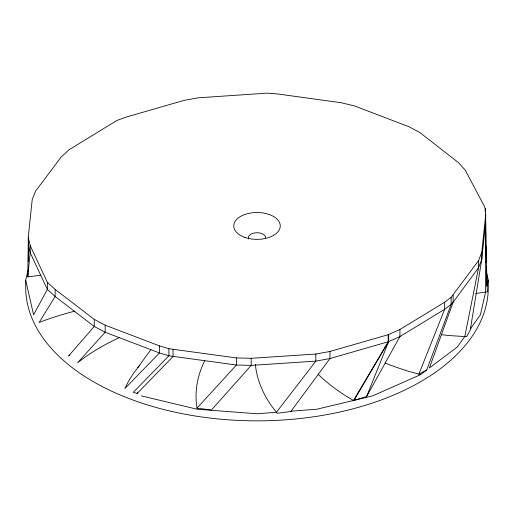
<?xml version="1.0" encoding="UTF-8"?>
<svg xmlns="http://www.w3.org/2000/svg" width="514" height="514" viewBox="0 0 514 514"><rect width="100%" height="100%" fill="white"/><g stroke="black" fill="none" stroke-linecap="round" stroke-linejoin="round"><path stroke-width="0.77" d="M28.334 261.677L28.257 237.14L32.209 199.631L35.466 191.292L61.346 156.828L69.294 149.625L116.864 120.488L125.859 117.186L184.057 100.384L198.16 97.821L267.042 93.15L277.611 93.959L340.898 102.684L354.557 105.955L408.842 126.682L419.745 132.451L458.482 162.655L465.305 170.224L484.291 206.14L485.229 208.581L485.691 214.73L485.589 292.125L480.417 314.786L470.464 328.664L470.978 328.703L466.628 336.664L453.168 335.828A225.877 130.408 0 0 1 441.378 334.71M28.334 244.561L27.717 276.86L40.49 275.26M27.994 273.14L27.717 276.86L30.185 252.689L30.185 245.602L28.257 237.14M470.464 328.664L481.791 259.313L481.791 252.226L485.691 214.73M485.46 218.739L485.691 221.817L481.791 259.313L478.592 267.646L464.804 336.548L457.312 346.995L429.357 368.03L453.142 302.206L478.592 267.646L478.592 260.566L481.791 252.226M28.328 261.33L28.508 241.824M486.546 272.542L488.3 280.226L488.3 287.307A231.3 133.537 0 0 1 257 420.85A231.3 133.537 0 0 1 25.7 287.307L25.7 280.226L27.981 270.216M486.501 266.837L486.976 286.022L488.3 280.226M388.661 334.486L388.661 341.566L354.005 400.335L372.65 395.876L420.555 374.655L426.716 370.016L451.144 304.423L451.144 297.336L478.592 260.566M255.439 364.342L255.831 368.255A225.877 130.408 0 0 0 271.675 406.111L277.162 413.256L291.271 411.451L291.078 411.174L316.862 409.215L353.478 400.49L366.598 396.551L388.661 341.566M204.752 360.783L203.75 362.717A225.877 130.408 0 0 0 196.213 401.415L197.01 408.161L211.447 410.005L251.173 365.39L251.173 358.303L315.84 354.043L329.943 351.473L388.186 334.698L399.918 329.5L444.655 302.219L451.144 297.336M366.598 396.551L399.918 336.58L399.918 329.5M137.9 367.542L151.039 349.385M291.078 411.174L329.943 358.554L329.943 351.473M197.01 408.161L236.401 365.017L236.401 357.93L168.907 348.717L159.449 345.871L105.158 325.176L94.255 319.406L55.139 289.408L47.372 282.366L30.185 245.602M168.907 348.717L168.907 355.797L133.312 392.317L137.154 393.467L173.038 356.549L173.038 349.469M69.865 354.975L68.613 355.964L94.255 326.486L94.255 319.406M426.716 370.016L418.859 374.173L444.655 309.306L444.655 302.219M475.784 293.526L487.42 291.862L486.507 275.536M236.401 357.93L251.173 358.303M141.35 395.876L197.138 409.215L257 413.764L276.416 412.292L315.84 361.124L315.84 354.043M420.555 374.655L408.399 371.211A225.877 130.408 0 0 1 385.256 363.102M28.257 244.221L30.185 252.689L47.372 289.446L55.139 296.488L94.255 326.486L105.158 332.256L159.449 352.957L168.907 355.797L236.401 365.017L251.173 365.39L315.84 361.124L329.943 358.554L388.186 341.778L399.918 336.58L444.655 309.306L451.144 304.423L453.142 302.206L453.142 295.12M25.7 280.226L33.583 314.786L47.372 289.446L47.372 282.366M485.993 261.157L486.051 262.757M485.467 225.261L485.743 236.453M485.981 246.045L486.379 262.037M485.691 221.817L486.976 286.022M485.229 208.581L485.229 211.729M388.186 334.698L388.186 341.778L353.478 400.49L345.363 395.619A225.877 130.408 0 0 1 318.018 374.134M159.449 345.871L159.449 352.957L124.857 388.565L128.089 382.108A225.877 130.408 0 0 1 139.827 365.184M105.158 325.176L105.158 332.256L77.614 362.736L85.62 356.767A227.631 131.423 0 0 1 119.82 337.37M55.139 289.408L55.139 296.488L39.115 322.496A227.631 131.423 0 0 1 74.793 311.163M137.154 393.467A227.631 131.423 0 0 1 137.848 392.098M248.564 238.894A8.674 5.005 0 0 1 256.101 232.752A8.674 5.005 0 0 1 265.667 237.866M244.831 237.372A23.252 13.428 0 0 0 280.246 226.295A23.252 13.428 0 0 0 245.923 214.126A23.252 13.428 0 0 0 244.831 237.372"/></g></svg>
